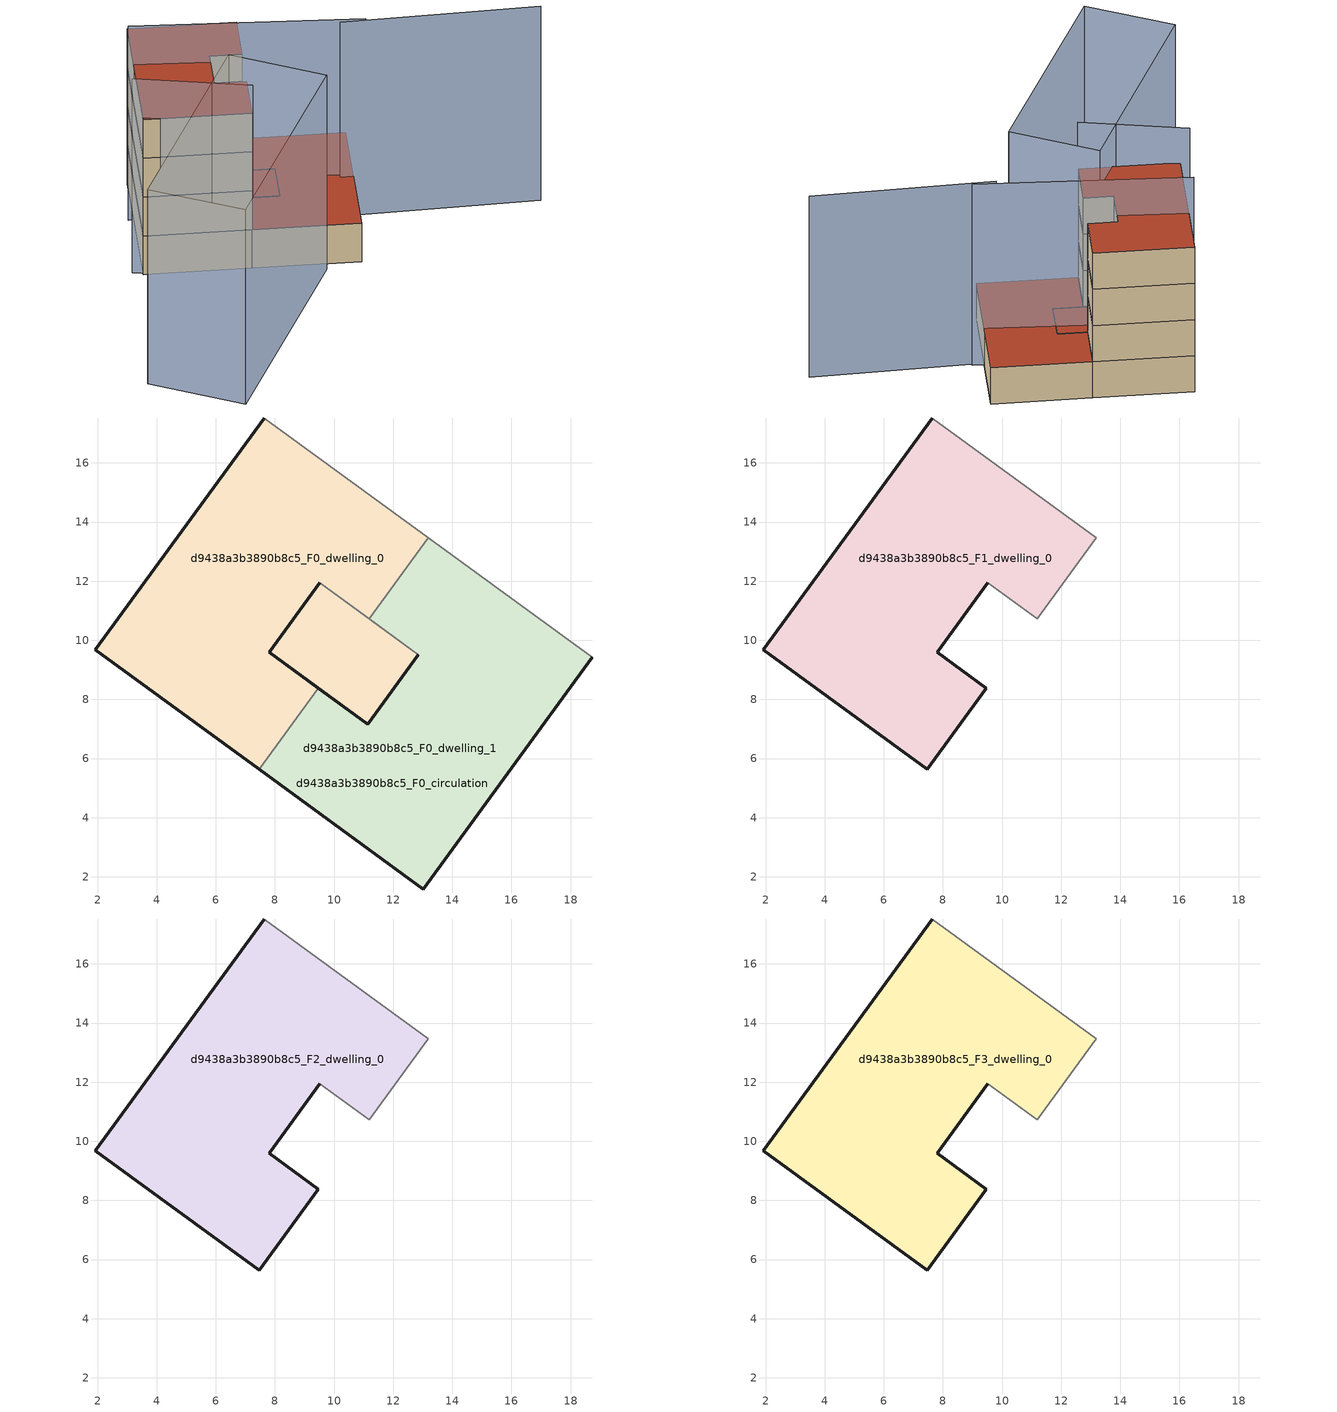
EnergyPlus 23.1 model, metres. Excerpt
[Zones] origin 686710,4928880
d9438a3b3890b8c5_F0_dwelling_0
 floor ground (EU_floor_Construction): 13.19,13.48 11.19,10.73 9.52,11.94 7.81,9.59 8.12,9.37 9.47,8.38 7.47,5.63 1.92,9.67 7.64,17.52 z0; 12.85,9.52 11.14,7.16 8.12,9.37 7.81,9.59 9.52,11.94 11.19,10.73 z0
 wall outside (EU_wall_Construction): 9.47,8.38 7.81,9.59 9.52,11.94 / 7.64,17.52 1.92,9.67 7.47,5.63 z0:3
 wall adiabatic (EU_wall_Construction): 9.52,11.94 11.19,10.73 / 13.19,13.48 7.64,17.52 z0:3
 wall to d9438a3b3890b8c5_F0_dwelling_1 (EU_wall_Construction): 7.47,5.63 9.47,8.38 / 11.19,10.73 13.19,13.48 z0:3
 roof outside (EU_floor_Construction): 11.14,7.16 12.85,9.52 11.19,10.73 9.52,11.94 7.81,9.59 8.12,9.37 z3
d9438a3b3890b8c5_F0_dwelling_1
 floor ground (EU_floor_Construction): 11.19,10.73 12.85,9.52 11.14,7.16 7.81,9.59 9.52,11.94 z0; 18.74,9.44 13.02,1.59 7.47,5.63 9.47,8.38 11.14,7.16 12.85,9.52 11.19,10.73 13.19,13.48 z0
 wall outside (EU_wall_Construction): 12.85,9.52 11.14,7.16 9.47,8.38 / 7.47,5.63 13.02,1.59 18.74,9.44 z0:3
 wall adiabatic (EU_wall_Construction): 18.74,9.44 13.19,13.48 / 11.19,10.73 12.85,9.52 z0:3
 roof outside (EU_roof_Construction): 13.02,1.59 18.74,9.44 13.19,13.48 11.19,10.73 12.85,9.52 11.14,7.16 9.47,8.38 7.47,5.63 z3; 11.14,7.16 12.85,9.52 11.19,10.73 9.52,11.94 7.81,9.59 z3
d9438a3b3890b8c5_F0_circulation
 floor ground (EU_floor_Construction): 11.19,10.73 12.85,9.52 11.14,7.16 9.47,8.38 8.12,9.37 7.81,9.59 9.52,11.94 z0; 13.19,13.48 11.19,10.73 9.52,11.94 7.81,9.59 8.12,9.37 8.23,9.28 9.47,8.38 7.47,5.63 1.92,9.67 7.64,17.52 z0; 18.74,9.44 13.02,1.59 7.47,5.63 9.47,8.38 11.14,7.16 12.85,9.52 11.19,10.73 13.19,13.48 z0
 wall outside (EU_wall_Construction): 9.52,11.94 7.81,9.59 11.14,7.16 12.85,9.52 z0:3
 wall adiabatic (EU_wall_Construction): 12.85,9.52 9.52,11.94 z0:3
 roof outside (EU_roof_Construction): 11.14,7.16 12.85,9.52 11.19,10.73 9.52,11.94 7.81,9.59 8.12,9.37 9.47,8.38 z3; 9.47,8.38 8.12,9.37 7.81,9.59 9.52,11.94 11.19,10.73 13.19,13.48 7.64,17.52 1.92,9.67 7.47,5.63 z3; 13.02,1.59 18.74,9.44 13.19,13.48 11.19,10.73 12.85,9.52 11.14,7.16 9.47,8.38 7.47,5.63 z3
d9438a3b3890b8c5_F1_dwelling_0
 floor to d9438a3b3890b8c5_F0_dwelling_0 (EU_floor_Construction): 13.19,13.48 11.19,10.73 9.52,11.94 7.81,9.59 8.03,9.43 9.47,8.38 7.47,5.63 1.92,9.67 7.64,17.52 z3
 wall outside (EU_wall_Construction): 7.64,17.52 1.92,9.67 7.47,5.63 9.47,8.38 7.81,9.59 9.52,11.94 z3:6
 wall adiabatic (EU_wall_Construction): 9.52,11.94 11.19,10.73 13.19,13.48 7.64,17.52 z3:6
d9438a3b3890b8c5_F2_dwelling_0
 floor to d9438a3b3890b8c5_F1_dwelling_0 (EU_floor_Construction): 13.19,13.48 11.19,10.73 9.52,11.94 7.81,9.59 9.47,8.38 7.47,5.63 1.92,9.67 7.64,17.52 z6
 wall outside (EU_wall_Construction): 7.64,17.52 1.92,9.67 7.47,5.63 9.47,8.38 7.81,9.59 9.52,11.94 z6:9
 wall adiabatic (EU_wall_Construction): 9.52,11.94 11.19,10.73 13.19,13.48 7.64,17.52 z6:9
d9438a3b3890b8c5_F3_dwelling_0
 floor to d9438a3b3890b8c5_F2_dwelling_0 (EU_floor_Construction): 13.19,13.48 11.19,10.73 9.52,11.94 7.81,9.59 9.47,8.38 7.47,5.63 1.92,9.67 7.64,17.52 z9
 wall outside (EU_wall_Construction): 7.64,17.52 1.92,9.67 7.47,5.63 9.47,8.38 7.81,9.59 9.52,11.94 z9:12
 wall adiabatic (EU_wall_Construction): 9.52,11.94 11.19,10.73 13.19,13.48 7.64,17.52 z9:12
 roof outside (EU_roof_Construction): 9.47,8.38 7.81,9.59 9.52,11.94 11.19,10.73 13.19,13.48 7.64,17.52 1.92,9.67 7.47,5.63 z12
shading: 1.57,10.28 6.72,4.75 / 25.75,-0.97 15.28,6.1 / 16.7,5.29 5.11,14.62 / 10.89,2.46 -2.46,-4.86 / -2.46,-4.86 -5.58,0.83 / -5.58,0.83 7.76,8.16 / 7.76,8.16 10.89,2.46 z0:15
[Building]
EU S2 Campaign: North Axis=0; Terrain=City; Solar Distribution=FullExterior
[Site:Location]
Bologna: Latitude=44.5; Longitude=11.25; Time Zone=1; Elevation=37
[SizingPeriod:WeatherFileDays]
AnnualSizingPeriod: Begin Month=1; Begin Day of Month=1; End Month=12; End Day of Month=31; Day of Week for Start Day=Monday; Use Weather File Daylight Saving Period=No; Use Weather File Rain and Snow Indicators=No
[MATERIAL]
EU_InternalMass_Material: Roughness=MediumRough; Thickness=0.1; Conductivity=1; Density=1800; Specific Heat=900; Thermal Absorptance=0.9; Solar Absorptance=0.7; Visible Absorptance=0.7
[MATERIAL:NOMASS] Roughness=MediumRough; Thermal Absorptance=0.9; Solar Absorptance=0.7; Visible Absorptance=0.7
Name | Thermal Resistance
EU_wall_NoMass | 0.937881
EU_roof_NoMass | 0.548572
EU_floor_NoMass | 0.71348
[CONSTRUCTION]
EU_wall_Construction: EU_wall_NoMass
EU_roof_Construction: EU_roof_NoMass
EU_floor_Construction: EU_floor_NoMass
EU_InternalMass_Construction: EU_InternalMass_Material
[ZONE] Type=1; Multiplier=1; Ceiling Height=autocalculate; Floor Area=autocalculate; Part of Total Floor Area=Yes
Name | Volume
d9438a3b3890b8c5_F0_dwelling_0 | 217.953
d9438a3b3890b8c5_F1_dwelling_0; d9438a3b3890b8c5_F2_dwelling_0; d9438a3b3890b8c5_F3_dwelling_0 | 181.961
d9438a3b3890b8c5_F0_dwelling_1 | 217.955
d9438a3b3890b8c5_F0_circulation | 399.914
[INTERNALMASS] Construction=EU_InternalMass_Construction
Name | Zone or ZoneList | Surface Area
d9438a3b3890b8c5_F0_dwelling_0_EU_InternalMass | d9438a3b3890b8c5_F0_dwelling_0 | 60.6535
d9438a3b3890b8c5_F0_dwelling_1_EU_InternalMass | d9438a3b3890b8c5_F0_dwelling_1 | 60.6535
d9438a3b3890b8c5_F1_dwelling_0_EU_InternalMass | d9438a3b3890b8c5_F1_dwelling_0 | 133.836
d9438a3b3890b8c5_F2_dwelling_0_EU_InternalMass | d9438a3b3890b8c5_F2_dwelling_0 | 133.836
d9438a3b3890b8c5_F3_dwelling_0_EU_InternalMass | d9438a3b3890b8c5_F3_dwelling_0 | 133.836
[OTHEREQUIPMENT] Fuel Type=Electricity; Design Level Calculation Method=Watts/Area; Power per Zone Floor Area=1; Fraction Latent=0; Fraction Radiant=0; Fraction Lost=0; Carbon Dioxide Generation Rate=0; EndUse Subcategory=EU_Step8_InternalGains
Name | Zone or ZoneList or Space or SpaceList | Schedule
EU_Step8_InternalGain_d9438a3b3890b8c5_F0_dwelling_0_f000 | d9438a3b3890b8c5_F0_dwelling_0 | EU_Step8_GainSchedule_d9438a3b3890b8c5_F0_dwelling_0_f000
EU_Step8_InternalGain_d9438a3b3890b8c5_F0_dwelling_1_f000 | d9438a3b3890b8c5_F0_dwelling_1 | EU_Step8_GainSchedule_d9438a3b3890b8c5_F0_dwelling_1_f000
EU_Step8_InternalGain_d9438a3b3890b8c5_F1_dwelling_0_f000 | d9438a3b3890b8c5_F1_dwelling_0 | EU_Step8_GainSchedule_d9438a3b3890b8c5_F1_dwelling_0_f000
EU_Step8_InternalGain_d9438a3b3890b8c5_F2_dwelling_0_f000 | d9438a3b3890b8c5_F2_dwelling_0 | EU_Step8_GainSchedule_d9438a3b3890b8c5_F2_dwelling_0_f000
EU_Step8_InternalGain_d9438a3b3890b8c5_F3_dwelling_0_f000 | d9438a3b3890b8c5_F3_dwelling_0 | EU_Step8_GainSchedule_d9438a3b3890b8c5_F3_dwelling_0_f000
[ZONEINFILTRATION:DESIGNFLOWRATE]
EU_Circulation_Infiltration_d9438a3b3890b8c5_F0_circulation: Zone or ZoneList or Space or SpaceList=d9438a3b3890b8c5_F0_circulation; Schedule=EU_AlwaysOn; Design Flow Rate Calculation Method=Flow/Area; Flow Rate per Floor Area=0.0005; Constant Term Coefficient=1; Temperature Term Coefficient=0; Velocity Term Coefficient=0; Velocity Squared Term Coefficient=0
[ZONEVENTILATION:DESIGNFLOWRATE] Schedule=EU_AlwaysOn; Design Flow Rate Calculation Method=AirChanges/Hour; Air Changes per Hour=0.687892; Ventilation Type=Natural; Fan Pressure Rise=0; Fan Total Efficiency=1; Constant Term Coefficient=1; Temperature Term Coefficient=0; Velocity Term Coefficient=0; Velocity Squared Term Coefficient=0; Minimum Indoor Temperature=-100; Maximum Indoor Temperature=100; Delta Temperature=-100; Minimum Outdoor Temperature=-100; Maximum Outdoor Temperature=100; Maximum Wind Speed=40
Name | Zone or ZoneList or Space or SpaceList
EU_ConstantAir_d9438a3b3890b8c5_F0_dwelling_0 | d9438a3b3890b8c5_F0_dwelling_0
EU_ConstantAir_d9438a3b3890b8c5_F0_dwelling_1 | d9438a3b3890b8c5_F0_dwelling_1
EU_ConstantAir_d9438a3b3890b8c5_F1_dwelling_0 | d9438a3b3890b8c5_F1_dwelling_0
EU_ConstantAir_d9438a3b3890b8c5_F2_dwelling_0 | d9438a3b3890b8c5_F2_dwelling_0
EU_ConstantAir_d9438a3b3890b8c5_F3_dwelling_0 | d9438a3b3890b8c5_F3_dwelling_0
[HVACTEMPLATE:THERMOSTAT] Constant Heating Setpoint=20; Constant Cooling Setpoint=50
EU_HeatOnly_d9438a3b3890b8c5_F0_dwelling_0; EU_HeatOnly_d9438a3b3890b8c5_F0_dwelling_1; EU_HeatOnly_d9438a3b3890b8c5_F1_dwelling_0; EU_HeatOnly_d9438a3b3890b8c5_F2_dwelling_0; EU_HeatOnly_d9438a3b3890b8c5_F3_dwelling_0
[HVACTEMPLATE:ZONE:IDEALLOADSAIRSYSTEM] System Availability Schedule=EU_AlwaysOn; Maximum Heating Supply Air Temperature=50; Minimum Cooling Supply Air Temperature=13; Maximum Heating Supply Air Humidity Ratio=0.0156; Minimum Cooling Supply Air Humidity Ratio=0.0077; Heating Limit=NoLimit; Cooling Limit=NoLimit; Heating Availability Schedule=EU_AlwaysOn; Cooling Availability Schedule=EU_CoolingOff; Dehumidification Control Type=ConstantSensibleHeatRatio; Cooling Sensible Heat Ratio=0.7; Dehumidification Setpoint=60; Humidification Control Type=None; Humidification Setpoint=30; Outdoor Air Method=None; Outdoor Air Flow Rate per Person=0.00944; Outdoor Air Flow Rate per Zone Floor Area=0; Outdoor Air Flow Rate per Zone=0; Demand Controlled Ventilation Type=None; Outdoor Air Economizer Type=NoEconomizer; Heat Recovery Type=None; Sensible Heat Recovery Effectiveness=0.7; Latent Heat Recovery Effectiveness=0.65
Name | Template Thermostat
d9438a3b3890b8c5_F0_dwelling_0 | EU_HeatOnly_d9438a3b3890b8c5_F0_dwelling_0
d9438a3b3890b8c5_F0_dwelling_1 | EU_HeatOnly_d9438a3b3890b8c5_F0_dwelling_1
d9438a3b3890b8c5_F1_dwelling_0 | EU_HeatOnly_d9438a3b3890b8c5_F1_dwelling_0
d9438a3b3890b8c5_F2_dwelling_0 | EU_HeatOnly_d9438a3b3890b8c5_F2_dwelling_0
d9438a3b3890b8c5_F3_dwelling_0 | EU_HeatOnly_d9438a3b3890b8c5_F3_dwelling_0
[SIZING:ZONE] Zone Cooling Design Supply Air Temperature Input Method=SupplyAirTemperature; Zone Cooling Design Supply Air Temperature=13; Zone Heating Design Supply Air Temperature Input Method=SupplyAirTemperature; Zone Heating Design Supply Air Temperature=50; Zone Cooling Design Supply Air Humidity Ratio=0.008; Zone Heating Design Supply Air Humidity Ratio=0.008; Cooling Design Air Flow Method=DesignDay; Cooling Design Air Flow Rate=0; Cooling Minimum Air Flow per Zone Floor Area=0.000762; Cooling Minimum Air Flow=0; Cooling Minimum Air Flow Fraction=0.2; Heating Design Air Flow Method=DesignDay; Heating Design Air Flow Rate=0; Heating Maximum Air Flow per Zone Floor Area=0.002032; Heating Maximum Air Flow=0.141576; Heating Maximum Air Flow Fraction=0.3; Account for Dedicated Outdoor Air System=No; Dedicated Outdoor Air System Control Strategy=NeutralSupplyAir; Dedicated Outdoor Air Low Setpoint Temperature for Design=autosize; Dedicated Outdoor Air High Setpoint Temperature for Design=autosize; Zone Load Sizing Method=Sensible Load Only No Latent Load; Zone Latent Cooling Design Supply Air Humidity Ratio Input Method=HumidityRatioDifference; Zone Cooling Design Supply Air Humidity Ratio Difference=0.005; Zone Latent Heating Design Supply Air Humidity Ratio Input Method=HumidityRatioDifference; Zone Humidification Design Supply Air Humidity Ratio Difference=0.005
d9438a3b3890b8c5_F0_dwelling_0; d9438a3b3890b8c5_F0_dwelling_1; d9438a3b3890b8c5_F1_dwelling_0; d9438a3b3890b8c5_F2_dwelling_0; d9438a3b3890b8c5_F3_dwelling_0
[SCHEDULE:CONSTANT]
Name | Hourly Value
EU_AlwaysOn | 1
EU_CoolingOff | 0
[SCHEDULE:FILE] Column Number=1; Rows to Skip at Top=0; Number of Hours of Data=8760; Column Separator=Comma; Interpolate to Timestep=No; Minutes per Item=60; Adjust Schedule for Daylight Savings=Yes
Name | File
EU_Step8_GainSchedule_d9438a3b3890b8c5_F0_dwelling_0_f000 | ../../schedules/d9438a3b3890b8c5/d9438a3b3890b8c5_F0_dwelling_0_f000_gain.csv
EU_Step8_GainSchedule_d9438a3b3890b8c5_F0_dwelling_1_f000 | ../../schedules/d9438a3b3890b8c5/d9438a3b3890b8c5_F0_dwelling_1_f000_gain.csv
EU_Step8_GainSchedule_d9438a3b3890b8c5_F1_dwelling_0_f000 | ../../schedules/d9438a3b3890b8c5/d9438a3b3890b8c5_F1_dwelling_0_f000_gain.csv
EU_Step8_GainSchedule_d9438a3b3890b8c5_F2_dwelling_0_f000 | ../../schedules/d9438a3b3890b8c5/d9438a3b3890b8c5_F2_dwelling_0_f000_gain.csv
EU_Step8_GainSchedule_d9438a3b3890b8c5_F3_dwelling_0_f000 | ../../schedules/d9438a3b3890b8c5/d9438a3b3890b8c5_F3_dwelling_0_f000_gain.csv
